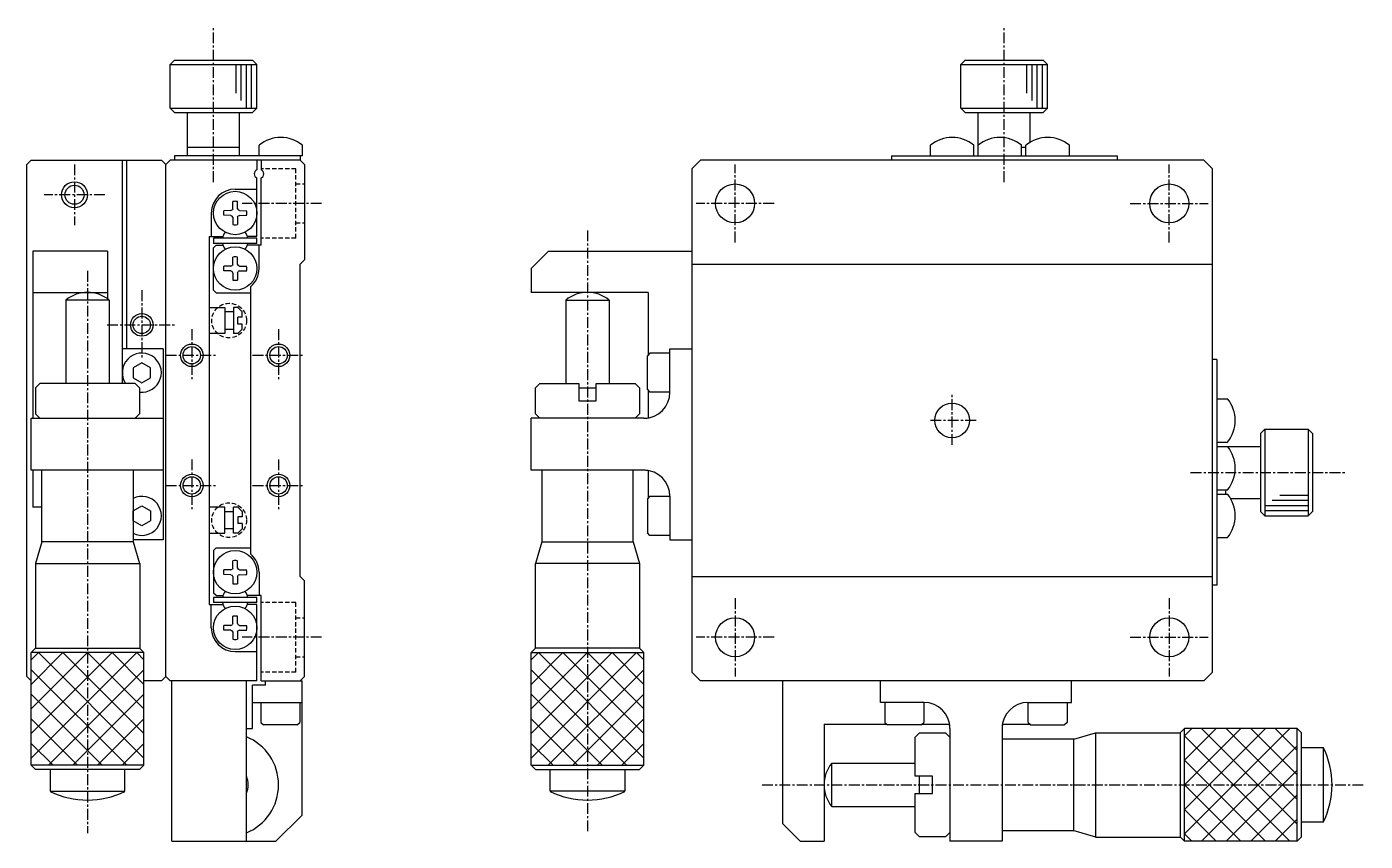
# Model space of a CAD drawing. Extents: x 119 to 455, y 76 to 303.
# Drawn here: x 300.7 to 454.9, y 150.9 to 244.8 of the extents above; entities that cross this region are included whole.
import ezdxf

# ---------------------------------------------------------------- set-up
doc = ezdxf.new("R2010")
doc.units = 0
doc.linetypes.add('CENTER', pattern=[2, 1.25, -0.25, 0.25, -0.25])
doc.linetypes.add('DASHED', pattern=[0.75, 0.5, -0.25])
doc.layers.get('0').update_dxf_attribs({"linetype": 'CONTINUOUS'})
doc.layers.add('CENTER', color=1, linetype='CENTER')

msp = doc.modelspace()

# ---------------------------------------------------------------- linework, layer by layer
at = {"color": 7, "linetype": 'CONTINUOUS'}
for p, q in [((317.73, 240.89), (317.23, 240.39)), ((317.73, 240.89), (326.73, 240.89)), ((327.23, 240.39), (326.73, 240.89)), ((408.81, 240.89), (408.31, 240.39)), ((408.81, 240.89), (417.81, 240.89)), ((418.31, 240.39), (417.81, 240.89)), ((317.23, 240.39), (327.23, 240.39)), ((317.23, 235.39), (317.23, 240.39)), ((327.23, 235.39), (327.23, 240.39)), ((408.31, 240.39), (418.31, 240.39)), ((408.31, 235.39), (408.31, 240.39)), ((418.31, 235.39), (418.31, 240.39)), ((317.23, 235.39), (327.23, 235.39)), ((317.23, 235.39), (317.73, 234.89)), ((317.73, 234.89), (326.73, 234.89)), ((319.23, 229.89), (319.23, 234.89)), ((325.23, 229.89), (325.23, 234.89)), ((326.73, 234.89), (327.23, 235.39)), ((408.31, 235.39), (418.31, 235.39)), ((408.31, 235.39), (408.81, 234.89)), ((408.81, 234.89), (417.81, 234.89)), ((410.31, 229.89), (410.31, 234.89)), ((416.31, 231.45), (416.31, 234.89)), ((417.81, 234.89), (418.31, 235.39)), ((317.73, 229.89), (317.73, 229.39)), ((332.48, 229.89), (317.73, 229.89)), ((319.23, 230.89), (325.23, 230.89)), ((327.48, 229.89), (327.48, 231.11)), ((332.23, 229.89), (332.23, 229.39)), ((332.48, 229.89), (332.48, 231.11)), ((400.31, 229.89), (426.31, 229.89)), ((400.31, 229.89), (400.31, 229.39)), ((404.81, 229.89), (404.81, 231.11)), ((409.81, 229.89), (409.81, 231.11)), ((410.31, 229.89), (410.31, 231.11)), ((415.31, 229.89), (415.31, 231.11)), ((415.31, 230.89), (415.81, 230.89)), ((415.81, 229.89), (415.81, 231.11)), ((420.81, 229.89), (420.81, 231.11)), ((426.31, 229.89), (426.31, 229.39)), ((301.23, 229.39), (300.73, 228.89)), ((300.73, 169.89), (300.73, 228.89)), ((301.23, 229.39), (316.23, 229.39)), ((311.73, 229.39), (311.73, 203.64)), ((312.23, 229.39), (312.23, 207.64)), ((316.73, 228.89), (316.23, 229.39)), ((316.73, 228.89), (316.23, 229.39)), ((317.23, 229.39), (316.73, 228.89)), ((316.73, 169.89), (316.73, 228.89)), ((316.73, 169.89), (316.73, 228.89)), ((332.23, 229.39), (317.23, 229.39)), ((327.23, 229.39), (327.23, 228.25)), ((327.73, 229.39), (327.73, 228.25)), ((332.73, 228.89), (332.23, 229.39)), ((332.73, 228.89), (332.73, 217.89)), ((377.31, 228.39), (378.31, 229.39)), ((377.31, 228.39), (377.31, 170.39)), ((436.31, 229.39), (378.31, 229.39)), ((437.31, 228.39), (436.31, 229.39)), ((437.31, 170.39), (437.31, 228.39)), ((327.23, 220.59), (327.23, 227.33)), ((327.73, 219.59), (327.73, 227.33)), ((324.73, 226.04), (327.23, 226.04)), ((324.23, 223.56), (323.41, 223.55)), ((324.23, 223.56), (324.4, 223.64)), ((324.46, 223.77), (324.4, 223.64)), ((324.46, 223.77), (324.47, 224.61)), ((325.01, 223.77), (324.99, 224.61)), ((325.01, 223.77), (325.06, 223.64)), ((325.23, 223.56), (325.06, 223.64)), ((325.23, 223.56), (326.06, 223.55)), ((321.98, 223.29), (321.98, 220.59)), ((324.23, 223.01), (323.41, 223.03)), ((324.23, 223.01), (324.4, 222.94)), ((324.46, 222.81), (324.4, 222.94)), ((324.46, 222.81), (324.47, 221.96)), ((325.01, 222.81), (324.99, 221.96)), ((325.01, 222.81), (325.06, 222.94)), ((325.23, 223.01), (325.06, 222.94)), ((325.23, 223.01), (326.06, 223.03)), ((321.73, 220.59), (323.32, 220.59)), ((321.73, 220.59), (321.73, 178.19)), ((327.23, 220.59), (326.14, 220.59)), ((322.23, 220.39), (322.23, 219.79)), ((327.23, 220.39), (322.23, 220.39)), ((327.23, 219.79), (322.23, 219.79)), ((322.53, 219.59), (322.23, 219.29)), ((322.23, 214.39), (322.23, 219.29)), ((322.53, 219.59), (323.32, 219.59)), ((327.73, 219.59), (326.14, 219.59)), ((327.23, 219.79), (327.23, 220.39)), ((327.48, 216.89), (327.48, 219.59)), ((301.43, 218.89), (301.43, 199.64)), ((310.03, 218.89), (301.43, 218.89)), ((310.03, 218.89), (310.03, 213.41)), ((324.46, 217.37), (324.4, 217.24)), ((324.46, 217.37), (324.47, 218.21)), ((325.01, 217.37), (324.99, 218.21)), ((325.01, 217.37), (325.06, 217.24)), ((332.73, 217.89), (332.23, 217.39)), ((332.23, 181.39), (332.23, 217.39)), ((358.81, 216.89), (360.81, 218.89)), ((360.81, 218.89), (377.31, 218.89)), ((377.31, 217.39), (437.31, 217.39)), ((324.23, 217.16), (323.41, 217.15)), ((324.23, 216.61), (323.41, 216.63)), ((324.23, 217.16), (324.4, 217.24)), ((324.23, 216.61), (324.4, 216.54)), ((324.46, 216.41), (324.4, 216.54)), ((324.46, 216.41), (324.47, 215.56)), ((325.01, 216.41), (324.99, 215.56)), ((325.01, 216.41), (325.06, 216.54)), ((325.23, 217.16), (325.06, 217.24)), ((325.23, 216.61), (325.06, 216.54)), ((325.23, 217.16), (326.06, 217.15)), ((325.23, 216.61), (326.06, 216.63)), ((358.81, 216.89), (358.81, 214.14)), ((322.53, 214.09), (322.23, 214.39)), ((326.53, 183.97), (326.53, 214.81)), ((301.43, 214.14), (310.03, 214.14)), ((310.23, 213.26), (305.23, 213.26)), ((305.23, 213.26), (305.23, 203.64)), ((310.23, 213.26), (310.23, 203.64)), ((322.53, 214.09), (326.53, 214.09)), ((372.31, 214.14), (358.81, 214.14)), ((362.81, 213.26), (367.81, 213.26)), ((362.81, 213.26), (362.81, 203.64)), ((367.81, 213.26), (367.81, 203.64)), ((372.31, 214.14), (372.31, 206.94)), ((321.73, 212.39), (323.53, 212.39)), ((323.53, 212.39), (323.53, 209.39)), ((324.53, 211.89), (323.53, 211.89)), ((325.03, 212.39), (324.53, 212.39)), ((324.53, 212.39), (324.53, 209.39)), ((325.03, 212.39), (325.53, 211.89)), ((325.03, 210.49), (325.03, 211.29)), ((325.53, 211.29), (325.03, 211.29)), ((325.53, 211.29), (325.53, 211.89)), ((323.53, 209.89), (324.53, 209.89)), ((325.53, 210.49), (325.03, 210.49)), ((325.03, 209.39), (325.53, 209.89)), ((325.53, 209.89), (325.53, 210.49)), ((323.53, 209.39), (321.73, 209.39)), ((325.03, 209.39), (324.53, 209.39)), ((316.43, 207.64), (311.73, 207.64)), ((316.43, 207.64), (316.43, 185.64)), ((372.51, 207.14), (372.21, 206.84)), ((372.21, 202.94), (372.21, 206.84)), ((374.81, 207.14), (372.51, 207.14)), ((374.81, 202.64), (374.81, 207.64)), ((374.81, 207.64), (377.31, 207.64)), ((313.98, 206.04), (312.98, 205.46)), ((312.98, 205.46), (312.98, 204.31)), ((314.98, 205.46), (313.98, 206.04)), ((314.98, 204.31), (314.98, 205.46)), ((437.81, 206.39), (437.31, 206.39)), ((437.81, 206.39), (437.81, 180.39)), ((302.23, 203.64), (301.73, 203.14)), ((313.23, 203.64), (302.23, 203.64)), ((312.98, 204.31), (313.98, 203.73)), ((313.73, 203.14), (313.23, 203.64)), ((313.98, 203.73), (314.98, 204.31)), ((359.81, 203.64), (359.31, 203.14)), ((359.81, 203.64), (364.31, 203.64)), ((364.31, 203.64), (364.31, 201.64)), ((366.31, 203.64), (370.81, 203.64)), ((366.31, 201.64), (366.31, 203.64)), ((370.81, 203.64), (371.31, 203.14)), ((301.73, 203.14), (301.73, 200.14)), ((313.73, 203.14), (313.73, 200.14)), ((359.31, 200.14), (359.31, 203.14)), ((364.31, 203.14), (366.31, 203.14)), ((371.31, 203.14), (371.31, 200.14)), ((372.21, 202.94), (372.51, 202.64)), ((372.31, 202.84), (372.31, 199.68)), ((374.81, 202.64), (372.51, 202.64)), ((364.31, 201.64), (366.31, 201.64)), ((437.81, 201.89), (439.03, 201.89)), ((301.23, 199.64), (316.43, 199.64)), ((301.23, 193.64), (301.23, 199.64)), ((302.23, 199.64), (301.73, 200.14)), ((313.23, 199.64), (313.73, 200.14)), ((371.81, 199.64), (358.81, 199.64)), ((358.81, 193.64), (358.81, 199.64)), ((371.81, 199.64), (358.81, 199.64)), ((358.81, 193.64), (358.81, 199.64)), ((359.31, 200.14), (359.81, 199.64)), ((370.81, 199.64), (371.31, 200.14)), ((443.31, 198.39), (442.81, 197.89)), ((442.81, 197.89), (442.81, 188.89)), ((443.31, 198.39), (443.31, 188.39)), ((443.31, 198.39), (448.31, 198.39)), ((448.31, 198.39), (448.31, 188.39)), ((448.81, 197.89), (448.31, 198.39)), ((448.81, 197.89), (448.81, 188.89)), ((437.81, 196.89), (439.03, 196.89)), ((437.81, 196.39), (439.03, 196.39)), ((437.81, 196.39), (442.81, 196.39)), ((316.43, 193.64), (301.23, 193.64)), ((301.43, 193.64), (301.43, 189.39)), ((302.48, 185.39), (302.48, 193.64)), ((312.98, 193.64), (312.98, 185.39)), ((371.81, 193.64), (358.81, 193.64)), ((371.81, 193.64), (358.81, 193.64)), ((360.06, 193.64), (360.06, 185.39)), ((370.56, 185.39), (370.56, 193.64)), ((372.31, 193.6), (372.31, 190.44)), ((437.81, 191.39), (439.03, 191.39)), ((438.81, 191.39), (438.81, 190.89)), ((372.51, 190.64), (372.21, 190.34)), ((372.21, 190.34), (372.21, 186.44)), ((372.51, 190.64), (374.81, 190.64)), ((374.81, 190.64), (374.81, 185.64)), ((437.81, 190.89), (439.03, 190.89)), ((439.37, 190.39), (442.81, 190.39)), ((302.48, 189.39), (301.43, 189.39)), ((312.98, 188.96), (313.98, 189.54)), ((312.98, 187.81), (312.98, 188.96)), ((313.98, 189.54), (314.98, 188.96)), ((314.98, 188.96), (314.98, 187.81)), ((323.53, 189.39), (321.73, 189.39)), ((323.53, 186.39), (323.53, 189.39)), ((323.53, 188.89), (324.53, 188.89)), ((325.03, 189.39), (324.53, 189.39)), ((324.53, 186.39), (324.53, 189.39)), ((325.03, 189.39), (325.53, 188.89)), ((325.53, 188.29), (325.03, 188.29)), ((325.03, 188.29), (325.03, 187.49)), ((325.53, 188.89), (325.53, 188.29)), ((442.81, 188.89), (443.31, 188.39)), ((443.31, 188.39), (448.31, 188.39)), ((448.31, 188.39), (448.81, 188.89)), ((313.98, 187.23), (312.98, 187.81)), ((314.98, 187.81), (313.98, 187.23)), ((324.53, 186.89), (323.53, 186.89)), ((325.53, 187.49), (325.03, 187.49)), ((325.03, 186.39), (325.53, 186.89)), ((325.53, 187.49), (325.53, 186.89)), ((302.48, 185.39), (301.73, 182.89)), ((312.98, 185.39), (302.48, 185.39)), ((316.43, 185.64), (312.98, 185.64)), ((312.98, 185.39), (313.73, 182.89)), ((321.73, 186.39), (323.53, 186.39)), ((325.03, 186.39), (324.53, 186.39)), ((360.06, 185.39), (359.31, 182.89)), ((360.06, 185.39), (370.56, 185.39)), ((370.56, 185.39), (371.31, 182.89)), ((372.51, 186.14), (372.21, 186.44)), ((374.81, 186.14), (372.51, 186.14)), ((374.81, 185.64), (377.31, 185.64)), ((437.81, 185.89), (439.03, 185.89)), ((322.53, 184.69), (322.23, 184.39)), ((322.23, 184.39), (322.23, 179.49)), ((322.53, 184.69), (326.53, 184.69)), ((301.73, 182.89), (301.73, 173.14)), ((301.73, 182.89), (313.73, 182.89)), ((313.77, 182.89), (313.77, 173.14)), ((324.23, 182.16), (323.41, 182.15)), ((324.23, 182.16), (324.4, 182.24)), ((324.46, 182.37), (324.4, 182.24)), ((324.46, 182.37), (324.47, 183.21)), ((325.01, 182.37), (324.99, 183.21)), ((325.01, 182.37), (325.06, 182.24)), ((325.23, 182.16), (325.06, 182.24)), ((325.23, 182.16), (326.06, 182.15)), ((359.27, 182.89), (359.27, 173.14)), ((371.31, 182.89), (359.31, 182.89)), ((371.31, 182.89), (371.31, 173.14)), ((324.23, 181.61), (323.41, 181.63)), ((324.23, 181.61), (324.4, 181.54)), ((324.46, 181.41), (324.4, 181.54)), ((324.46, 181.41), (324.47, 180.56)), ((325.01, 181.41), (324.99, 180.56)), ((325.01, 181.41), (325.06, 181.54)), ((325.23, 181.61), (325.06, 181.54)), ((325.23, 181.61), (326.06, 181.63)), ((327.48, 181.89), (327.48, 179.19)), ((332.23, 181.39), (332.73, 180.89)), ((332.73, 169.89), (332.73, 180.89)), ((377.31, 181.39), (437.31, 181.39)), ((437.81, 180.39), (437.31, 180.39)), ((322.53, 179.19), (322.23, 179.49)), ((322.23, 178.99), (322.23, 178.39)), ((327.23, 178.99), (322.23, 178.99)), ((322.53, 179.19), (323.32, 179.19)), ((327.73, 179.19), (326.14, 179.19)), ((327.23, 178.39), (327.23, 178.99)), ((327.73, 169.39), (327.73, 179.19)), ((321.73, 178.19), (323.32, 178.19)), ((321.98, 175.49), (321.98, 178.19)), ((327.23, 178.39), (322.23, 178.39)), ((327.23, 178.19), (326.14, 178.19)), ((327.23, 169.39), (327.23, 178.19)), ((324.23, 175.76), (323.41, 175.75)), ((324.23, 175.76), (324.4, 175.84)), ((324.46, 175.97), (324.4, 175.84)), ((324.46, 175.97), (324.47, 176.81)), ((325.01, 175.97), (324.99, 176.81)), ((325.01, 175.97), (325.06, 175.84)), ((325.23, 175.76), (325.06, 175.84)), ((325.23, 175.76), (326.06, 175.75)), ((324.23, 175.21), (323.41, 175.23)), ((324.23, 175.21), (324.4, 175.14)), ((324.46, 175.01), (324.4, 175.14)), ((324.46, 175.01), (324.47, 174.16)), ((325.01, 175.01), (324.99, 174.16)), ((325.01, 175.01), (325.06, 175.14)), ((325.23, 175.21), (325.06, 175.14)), ((325.23, 175.21), (326.06, 175.23)), ((301.23, 172.64), (301.73, 173.14)), ((301.73, 173.14), (313.73, 173.14)), ((313.73, 173.14), (314.23, 172.64)), ((324.73, 172.74), (327.23, 172.74)), ((359.31, 173.14), (358.81, 172.64)), ((371.31, 173.14), (359.31, 173.14)), ((371.81, 172.64), (371.31, 173.14)), ((314.23, 172.64), (301.23, 172.64)), ((301.23, 159.64), (301.23, 172.64)), ((314.23, 159.64), (314.23, 172.64)), ((358.81, 172.64), (371.81, 172.64)), ((358.81, 159.64), (358.81, 172.64)), ((371.81, 159.64), (371.81, 172.64)), ((300.73, 169.89), (301.23, 169.39)), ((316.73, 169.89), (316.23, 169.39)), ((316.23, 169.39), (316.73, 169.89)), ((317.23, 169.39), (316.73, 169.89)), ((332.73, 169.89), (332.23, 169.39)), ((378.31, 169.39), (377.31, 170.39)), ((437.31, 170.39), (436.31, 169.39)), ((316.23, 169.39), (314.23, 169.39)), ((327.23, 169.39), (317.23, 169.39)), ((317.43, 150.89), (317.43, 169.39)), ((326.03, 150.89), (326.03, 169.39)), ((328.23, 168.89), (326.73, 168.89)), ((326.73, 163.89), (326.73, 168.89)), ((327.73, 169.39), (332.43, 169.39)), ((328.23, 168.89), (328.23, 169.39)), ((332.43, 153.89), (332.43, 169.39)), ((436.31, 169.39), (378.31, 169.39)), ((387.81, 152.89), (387.81, 169.39)), ((399.06, 166.89), (399.06, 169.39)), ((421.06, 166.89), (421.06, 169.39)), ((326.73, 166.89), (332.43, 166.89)), ((327.68, 166.89), (327.68, 164.59)), ((332.18, 166.89), (332.18, 164.59)), ((404.06, 166.89), (399.06, 166.89)), ((399.56, 166.89), (399.56, 164.59)), ((404.06, 166.89), (404.06, 164.59)), ((416.06, 164.59), (416.06, 166.89)), ((416.06, 166.89), (421.06, 166.89)), ((420.56, 166.89), (420.56, 164.59)), ((326.03, 163.89), (326.73, 163.89)), ((327.68, 164.59), (327.98, 164.29)), ((331.88, 164.29), (327.98, 164.29)), ((331.88, 164.29), (332.18, 164.59)), ((392.56, 164.39), (399.76, 164.39)), ((392.56, 164.39), (392.56, 150.89)), ((399.56, 164.59), (399.86, 164.29)), ((403.76, 164.29), (399.86, 164.29)), ((403.76, 164.29), (404.06, 164.59)), ((403.86, 164.39), (407.02, 164.39)), ((407.06, 163.89), (407.06, 150.89)), ((407.06, 163.89), (407.06, 150.89)), ((413.06, 163.89), (413.06, 150.89)), ((413.06, 163.89), (413.06, 150.89)), ((413.1, 164.39), (416.26, 164.39)), ((416.06, 164.59), (416.36, 164.29)), ((416.36, 164.29), (420.26, 164.29)), ((420.56, 164.59), (420.26, 164.29)), ((434.06, 163.89), (433.56, 163.39)), ((434.06, 150.89), (434.06, 163.89)), ((447.06, 163.89), (434.06, 163.89)), ((447.06, 150.89), (447.06, 163.89)), ((447.56, 163.39), (447.06, 163.89)), ((403.06, 162.89), (403.56, 163.39)), ((403.06, 158.39), (403.06, 162.89)), ((403.56, 163.39), (406.56, 163.39)), ((407.06, 162.89), (406.56, 163.39)), ((421.31, 162.64), (413.06, 162.64)), ((421.31, 162.64), (423.81, 163.39)), ((421.31, 152.14), (421.31, 162.64)), ((423.81, 163.39), (433.56, 163.39)), ((423.81, 163.39), (423.81, 151.39)), ((433.56, 163.39), (433.56, 151.39)), ((447.56, 151.39), (447.56, 163.39)), ((447.56, 161.69), (450.06, 161.69)), ((450.06, 161.69), (450.06, 153.09)), ((314.23, 159.64), (301.23, 159.64)), ((301.73, 159.14), (301.23, 159.64)), ((313.73, 159.14), (301.73, 159.14)), ((303.43, 159.14), (303.43, 156.64)), ((312.03, 156.64), (312.03, 159.14)), ((314.23, 159.64), (313.73, 159.14)), ((358.81, 159.64), (371.81, 159.64)), ((358.81, 159.64), (359.31, 159.14)), ((359.31, 159.14), (371.31, 159.14)), ((361.01, 156.64), (361.01, 159.14)), ((369.61, 159.14), (369.61, 156.64)), ((371.31, 159.14), (371.81, 159.64)), ((393.44, 154.89), (393.44, 159.89)), ((393.44, 159.89), (403.06, 159.89)), ((405.06, 158.39), (403.06, 158.39)), ((403.56, 156.39), (403.56, 158.39)), ((405.06, 156.39), (405.06, 158.39)), ((303.43, 156.64), (312.03, 156.64)), ((369.61, 156.64), (361.01, 156.64)), ((403.06, 151.89), (403.06, 156.39)), ((403.06, 156.39), (405.06, 156.39)), ((393.44, 154.89), (403.06, 154.89)), ((332.43, 153.89), (329.43, 150.89)), ((389.81, 150.89), (387.81, 152.89)), ((450.06, 153.09), (447.56, 153.09)), ((403.06, 151.89), (403.56, 151.39)), ((406.56, 151.39), (403.56, 151.39)), ((406.56, 151.39), (407.06, 151.89)), ((413.06, 152.14), (421.31, 152.14)), ((421.31, 152.14), (423.81, 151.39)), ((423.81, 151.35), (433.56, 151.35)), ((433.56, 151.39), (434.06, 150.89)), ((447.06, 150.89), (447.56, 151.39)), ((317.43, 150.89), (329.43, 150.89)), ((389.81, 150.89), (392.56, 150.89)), ((413.06, 150.89), (407.06, 150.89)), ((413.06, 150.89), (407.06, 150.89)), ((447.06, 150.89), (434.06, 150.89))]:
    msp.add_line(p, q, dxfattribs=at)
at = {"color": 3, "linetype": 'CONTINUOUS'}
for p, q in [((324.83, 237.12), (324.83, 240.39)), ((325.43, 236.25), (325.43, 240.39)), ((326.03, 235.39), (326.03, 240.39)), ((326.63, 235.39), (326.63, 240.39)), ((415.91, 237.12), (415.91, 240.39)), ((416.51, 236.25), (416.51, 240.39)), ((417.11, 235.39), (417.11, 240.39)), ((417.71, 235.39), (417.71, 240.39)), ((444.17, 190.19), (448.31, 190.19)), ((445.04, 190.79), (448.31, 190.79)), ((443.31, 189.59), (448.31, 189.59)), ((443.31, 188.99), (448.31, 188.99)), ((302.07, 172.64), (301.23, 171.79)), ((304.9, 172.64), (301.23, 168.97)), ((307.73, 172.64), (301.23, 166.14)), ((310.56, 172.64), (301.23, 163.31)), ((313.39, 172.64), (301.23, 160.48)), ((314.23, 160.48), (302.07, 172.64)), ((314.23, 163.31), (304.9, 172.64)), ((314.23, 166.14), (307.73, 172.64)), ((314.23, 168.97), (310.56, 172.64)), ((314.23, 171.79), (313.39, 172.64)), ((358.81, 171.79), (359.65, 172.64)), ((358.81, 168.97), (362.48, 172.64)), ((358.81, 166.14), (365.31, 172.64)), ((358.81, 163.31), (368.14, 172.64)), ((358.81, 160.48), (370.97, 172.64)), ((359.65, 172.64), (371.81, 160.48)), ((362.48, 172.64), (371.81, 163.31)), ((365.31, 172.64), (371.81, 166.14)), ((368.14, 172.64), (371.81, 168.97)), ((370.97, 172.64), (371.81, 171.79)), ((312.25, 159.64), (301.23, 170.65)), ((314.23, 170.65), (303.22, 159.64)), ((358.81, 170.65), (369.82, 159.64)), ((360.79, 159.64), (371.81, 170.65)), ((309.42, 159.64), (301.23, 167.82)), ((314.23, 167.82), (306.04, 159.64)), ((358.81, 167.82), (366.99, 159.64)), ((363.62, 159.64), (371.81, 167.82)), ((306.59, 159.64), (301.23, 165)), ((314.23, 165), (308.87, 159.64)), ((358.81, 165), (364.17, 159.64)), ((366.45, 159.64), (371.81, 165)), ((434.06, 163.04), (434.9, 163.89)), ((434.06, 160.22), (437.73, 163.89)), ((434.06, 157.39), (440.56, 163.89)), ((434.06, 154.56), (443.39, 163.89)), ((434.06, 151.73), (446.22, 163.89)), ((447.06, 152.87), (436.04, 163.89)), ((447.06, 155.7), (438.87, 163.89)), ((447.06, 158.53), (441.7, 163.89)), ((447.06, 161.36), (444.53, 163.89)), ((303.76, 159.64), (301.23, 162.17)), ((314.23, 162.17), (311.7, 159.64)), ((358.81, 162.17), (361.34, 159.64)), ((369.28, 159.64), (371.81, 162.17)), ((446.22, 150.89), (434.06, 163.04)), ((436.04, 150.89), (447.06, 161.9)), ((443.39, 150.89), (434.06, 160.22)), ((438.87, 150.89), (447.06, 159.07)), ((440.56, 150.89), (434.06, 157.39)), ((441.7, 150.89), (447.06, 156.25)), ((437.73, 150.89), (434.06, 154.56)), ((444.53, 150.89), (447.06, 153.42)), ((434.9, 150.89), (434.06, 151.73))]:
    msp.add_line(p, q, dxfattribs=at)
at = {"color": 3, "linetype": 'DASHED'}
for p, q in [((331.73, 228.39), (327.73, 228.39)), ((331.73, 220.39), (331.73, 228.39)), ((331.73, 226.64), (332.73, 226.64)), ((331.73, 222.14), (332.73, 222.14)), ((331.73, 220.39), (327.73, 220.39)), ((331.73, 178.39), (327.73, 178.39)), ((331.73, 170.39), (331.73, 178.39)), ((331.73, 176.64), (332.73, 176.64)), ((331.73, 172.14), (332.73, 172.14)), ((331.73, 170.39), (327.73, 170.39))]:
    msp.add_line(p, q, dxfattribs=at)
at = {"color": 3, "linetype": 'CONTINUOUS'}
for centre, radius in [((306.23, 225.39), 1.5), ((313.98, 210.39), 1.3), ((319.73, 206.89), 1.3), ((329.73, 206.89), 1.3), ((319.73, 191.89), 1.3), ((329.73, 191.89), 1.3)]:
    msp.add_circle(centre, radius, dxfattribs=at)
at = {"color": 7, "linetype": 'CONTINUOUS'}
for centre, radius in [((382.31, 224.39), 2.25), ((432.31, 224.39), 2.25), ((306.23, 225.39), 1.1), ((324.73, 223.29), 2.5), ((324.73, 216.89), 2.5), ((313.98, 210.39), 1), ((319.73, 206.89), 1), ((329.73, 206.89), 1), ((407.31, 199.39), 2), ((319.73, 191.89), 1), ((329.73, 191.89), 1), ((324.73, 181.89), 2.5), ((324.73, 175.49), 2.5), ((382.31, 174.39), 2.25), ((432.31, 174.39), 2.25)]:
    msp.add_circle(centre, radius, dxfattribs=at)
at = {"color": 3, "linetype": 'DASHED'}
for centre in [(324.03, 210.89), (324.03, 187.89)]:
    msp.add_circle(centre, 2, dxfattribs=at)
at = {"color": 7, "linetype": 'CONTINUOUS'}
for centre, radius, start, end in [((329.98, 227.99), 4, 51.3178, 128.6822), ((407.31, 227.99), 4, 51.3178, 128.6822), ((412.81, 227.99), 4, 51.3178, 128.6822), ((418.31, 227.99), 4, 51.3178, 128.6822), ((327.43, 227.79), 0.5, 113.5782, 246.4218), ((327.53, 227.79), 0.5, 293.5782, 66.4218), ((324.73, 223.29), 2.75, 90, 180), ((324.73, 223.29), 1.35, 168.8959, 191.1041), ((324.73, 223.29), 1.35, 78.8959, 101.1041), ((324.73, 223.29), 1.35, 348.8959, 11.1041), ((324.73, 220.09), 1.5, 139.4584, 168.463), ((324.73, 223.29), 1.35, 258.8959, 281.1041), ((324.73, 220.09), 1.5, 11.537, 40.5416), ((324.73, 220.09), 1.5, 191.5369, 220.5416), ((324.73, 220.09), 1.5, 319.4584, 348.463), ((324.73, 216.89), 1.35, 78.8959, 101.1041), ((324.73, 216.89), 1.35, 168.8959, 191.1041), ((324.73, 216.89), 1.35, 348.8959, 11.1041), ((324.73, 216.89), 2.75, 310.8851, 0), ((324.73, 216.89), 1.35, 258.8959, 281.1041), ((307.73, 210.14), 4, 51.3178, 128.6822), ((365.31, 210.14), 4, 51.3178, 128.6822), ((313.98, 204.89), 2.25, 263.6206, 213.749), ((371.81, 202.64), 3, 270, 0), ((435.91, 199.39), 4, 321.3178, 38.6822), ((371.81, 202.64), 3, 270, 279.5941), ((435.91, 193.89), 4, 321.3178, 38.6822), ((371.81, 190.64), 3, 80.4059, 90), ((371.81, 190.64), 3, 0, 90), ((313.98, 188.39), 2.25, 243.6122, 116.3878), ((435.91, 188.39), 4, 321.3178, 38.6822), ((324.73, 181.89), 2.75, 0, 49.1149), ((324.73, 181.89), 1.35, 168.8959, 191.1041), ((324.73, 181.89), 1.35, 78.8959, 101.1041), ((324.73, 181.89), 1.35, 348.8959, 11.1041), ((324.73, 181.89), 1.35, 258.8959, 281.1041), ((324.73, 178.69), 1.5, 139.4584, 168.463), ((324.73, 178.69), 1.5, 11.537, 40.5416), ((324.73, 178.69), 1.5, 191.5369, 220.5416), ((324.73, 178.69), 1.5, 319.4584, 348.463), ((324.73, 175.49), 1.35, 168.8959, 191.1041), ((324.73, 175.49), 1.35, 78.8959, 101.1041), ((324.73, 175.49), 1.35, 348.8959, 11.1041), ((324.73, 175.49), 2.75, 180, 270), ((324.73, 175.49), 1.35, 258.8959, 281.1041), ((404.06, 163.89), 3, 0, 90), ((416.06, 163.89), 3, 90, 180), ((404.06, 163.89), 3, 0, 9.5941), ((416.06, 163.89), 3, 170.4059, 180), ((323.73, 157.39), 6, 292.5403, 67.4597), ((441.31, 157.39), 9.75, 333.8162, 26.1838), ((396.56, 157.39), 4, 141.3178, 218.6822), ((323.73, 157.39), 2.5, 336.9261, 23.0739), ((307.73, 165.38), 9.75, 243.8162, 296.1838), ((365.31, 165.38), 9.75, 243.8162, 296.1838)]:
    msp.add_arc(centre, radius, start, end, dxfattribs=at)
at = {"layer": 'CENTER', "color": 1, "linetype": 'CENTER'}
for p, q in [((322.23, 226.86), (322.23, 244.76)), ((413.31, 226.86), (413.31, 244.76)), ((306.23, 228.89), (306.23, 221.89)), ((382.31, 219.89), (382.31, 228.89)), ((432.31, 219.89), (432.31, 228.89)), ((309.73, 225.39), (302.73, 225.39)), ((334.68, 224.39), (325.53, 224.39)), ((386.81, 224.39), (377.81, 224.39)), ((427.81, 224.39), (436.81, 224.39)), ((365.31, 221.29), (365.31, 151.81)), ((307.73, 216.61), (307.73, 151.81)), ((313.98, 214.39), (313.98, 206.39)), ((309.98, 210.39), (317.98, 210.39)), ((319.73, 209.89), (319.73, 203.89)), ((329.73, 209.89), (329.73, 203.89)), ((316.73, 206.89), (322.73, 206.89)), ((326.73, 206.89), (332.73, 206.89)), ((407.31, 196.57), (407.31, 202.52)), ((410.06, 199.39), (404.66, 199.39)), ((319.73, 194.89), (319.73, 188.89)), ((329.73, 194.89), (329.73, 188.89)), ((434.78, 193.39), (452.68, 193.39)), ((316.73, 191.89), (322.73, 191.89)), ((326.73, 191.89), (332.73, 191.89)), ((382.31, 178.89), (382.31, 169.89)), ((432.31, 178.89), (432.31, 169.89)), ((334.68, 174.39), (325.53, 174.39)), ((386.81, 174.39), (377.81, 174.39)), ((427.81, 174.39), (436.81, 174.39)), ((385.41, 157.39), (454.89, 157.39))]:
    msp.add_line(p, q, dxfattribs=at)

doc.saveas('drawing.dxf')
